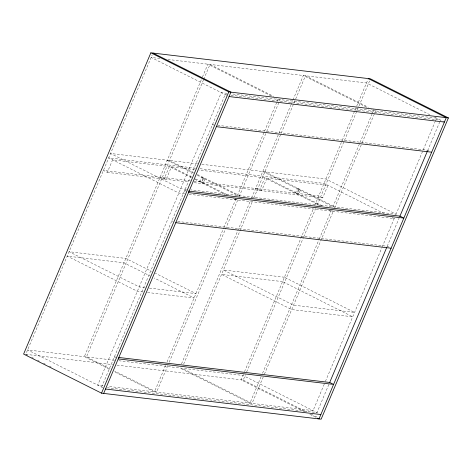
<?xml version="1.0" encoding="UTF-8"?>
<svg xmlns="http://www.w3.org/2000/svg" width="472" height="472" viewBox="0 0 472 472"><rect width="100%" height="100%" fill="white"/><g stroke="black" fill="none" stroke-linecap="round" stroke-linejoin="round"><path stroke-width="0.35" stroke-dasharray="2.36 1.77" d="M27.701 355.322L25.736 354.336L152.196 54.959M190.287 180.729L103.415 170.439L107.309 172.392L112.613 159.843L194.375 169.525M201.302 79.744L84.323 356.661L110.542 369.812M202.447 77.036L207.869 64.186L271.447 96.076M203.438 79.992L86.459 356.915L110.059 368.75M203.697 79.373L210.005 64.44L273.583 96.323M101.622 387.069L225.168 94.595L226.625 94.766M199.851 181.862L201.709 177.466L203.839 177.72L201.987 182.109M165.637 365.369L154.456 391.837L114.478 371.783M167.07 361.977L223.539 228.295M223.828 227.616L236.118 198.523M237.298 195.721L264.243 131.93M264.532 131.251L276.857 102.076M277.147 101.397L278.002 99.362L276.037 98.377M167.772 365.623L156.592 392.084L114.643 371.051M169.206 362.231L238 199.367M239.151 196.653L266.379 132.184M266.668 131.505L280.138 99.616L278.173 98.624M181.513 363.906L250.602 200.358M251.617 197.957L290.776 105.256M291.017 104.678L292.776 100.518M293.023 99.928L303.343 75.496L366.921 107.386M183.649 364.16L252.608 200.919M253.883 197.898L305.478 75.75L368.402 107.309M295.325 193.172L297.177 188.776L299.313 189.03L297.46 193.426M243.375 374.42L241.08 379.848L304.599 411.702M244.52 371.706L313.597 208.181M314.741 205.468L341.97 141.01M342.259 140.331L368.337 78.588M116.985 365.145L243.216 380.102L245.511 374.674M246.655 371.96L303.407 237.611M303.691 236.932L315.733 208.435M317.166 205.043L356.714 111.41M357.003 110.731L358.726 106.66M359.009 105.982L369.901 80.193M194.181 182.688L322.659 197.904L327.963 185.354L198.753 170.044M261.11 376.68L249.93 403.147L179.797 367.971M262.544 373.287L319.013 239.605M319.302 238.926L331.338 210.423M332.772 207.031L359.717 143.246M360.006 142.568L372.331 113.386M372.614 112.708L373.476 110.672L371.511 109.687M263.246 376.933L252.066 403.401L181.932 368.225M264.391 374.219L333.474 210.677M334.618 207.963L361.853 143.494M362.142 142.815L375.612 110.926L372.992 109.61M324.252 384.161L313.072 410.628L107.946 386.326M325.397 381.447L381.866 247.765M382.155 247.086L394.48 217.905M395.914 214.512L434.895 122.224M435.184 121.546L436.618 118.153L231.492 93.851M328.842 384.462L316.966 412.581L107.463 387.76M387.193 246.325L399.1 218.141M427.614 150.645L440.228 120.785M159.896 58.504L151.134 57.466L226.466 95.244M167.926 59.454L366.484 82.978L430.659 115.162M227.109 93.332L221.268 92.636L97.722 385.111L103.563 385.807M231.009 95.285L440.512 120.106M213.899 124.891L212.441 124.72L213.739 125.369M217.551 125.322L427.785 150.232L429.083 150.881M197.443 163.784L110.572 153.494L180.705 188.664L186.546 189.355M201.821 164.303L325.922 179.006L396.055 214.176L190.889 189.874M195.585 168.179L108.719 157.884L178.853 193.06L184.694 193.75M199.969 168.699L324.063 183.401L384.367 213.639M193.933 181.165L318.759 195.951L322.659 197.904M107.309 172.392L189.071 182.08M186.062 190.794L184.605 190.617L185.903 191.272M189.036 194.263L394.197 218.571L392.232 217.586M177.72 221.439L387.223 246.26L389.17 247.234M145.034 287.578L139.216 286.887L69.083 251.718L125.817 258.438L151.376 271.258M149.4 288.097L195.951 293.613L155.312 273.229M143.181 291.973L137.358 291.283L67.225 256.113L123.959 262.833L150.179 275.978M147.541 292.487L194.092 298.003L154.114 277.955M115.805 357.115L114.348 356.938L115.646 357.593M114.46 360.23L27.588 349.941L102.92 387.718M118.838 360.75L242.938 375.452L317.591 412.894M25.736 354.336L112.601 364.626M435.243 117.463L443.757 121.729M264.916 171.778L335.049 206.948M262.78 171.525L332.913 206.701M322.146 205.804L266.957 178.127L261.653 190.676L257.759 188.723M331.893 210.695L333.191 211.344M320.659 205.88L264.822 177.873L259.517 190.428L255.623 188.47M329.108 210.111L331.055 211.09M169.442 160.468L193.485 172.522M197.379 174.481L239.575 195.638M167.306 160.214L193.296 173.248M197.196 175.2L237.44 195.384M191.626 176.917L171.483 166.817L166.179 179.366L162.285 177.413M195.526 178.87L227.327 194.818M235.121 198.73L237.723 200.034M191.437 177.643L169.348 166.563L164.044 179.112L160.15 177.159M194.688 179.272L225.191 194.564M233.634 198.8L235.587 199.78M171.879 220.748L173.177 221.397M243.216 380.102L306.735 411.956M311.319 414.257L318.523 417.867M309.838 414.327L316.387 417.614M31.63 357.292L33.595 358.277M37.524 360.248L39.489 361.233M43.418 363.204L45.383 364.183M49.312 366.154L51.271 367.139M203.043 178.139L201.184 182.528L203.32 182.782L205.178 178.387L203.043 178.139M298.516 189.449L296.658 193.839L298.794 194.092L300.652 189.697L298.516 189.449M284.427 277.229L223.421 270.002L293.555 305.172L354.56 312.399L284.427 277.229M282.575 281.625L221.569 274.397L291.702 309.567L352.708 316.795L282.575 281.625"/><path stroke-width="0.71" d="M150.857 52.823L23.6 354.083L101.527 393.164L321.143 419.177L448.4 117.917L370.473 78.836L150.857 52.823L228.784 91.898L448.4 117.917M101.527 393.164L228.784 91.898M103.663 393.412L230.92 92.152L152.993 53.07M329.58 382.721L386.621 247.682M399.808 216.465L427.325 151.323M229.062 96.548L444.412 122.059M216.335 126.673L431.685 152.185M188.251 191.054L399.949 216.135L403.843 218.088L188.499 192.576M175.773 222.701L391.117 248.213M118.726 357.457L329.692 382.456L333.586 384.409L118.242 358.897M105.516 389.022L320.866 414.534M368.337 78.588L446.264 117.664L319.007 418.929L317.697 418.269"/></g></svg>
